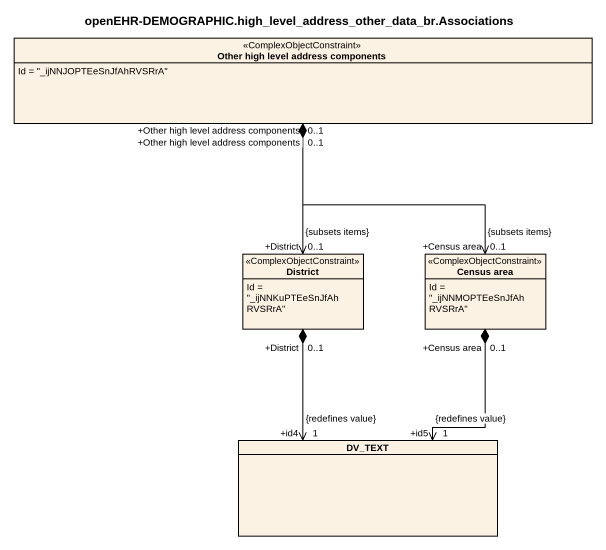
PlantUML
@startuml
title openEHR-DEMOGRAPHIC.high_level_address_other_data_br.Associations
hide circle
hide empty members
class "Other high level address components" as Other_high_level_address <<ComplexObjectConstraint>> {
  Id = "_ijNNJOPTEeSnJfAhRVSRrA"
}
class District <<ComplexObjectConstraint>> {
  Id = "_ijNNKuPTEeSnJfAhRVSRrA"
}
class "Census area" as Census_area <<ComplexObjectConstraint>> {
  Id = "_ijNNMOPTEeSnJfAhRVSRrA"
}
class DV_TEXT
Other_high_level_address "+Other high level address components\n0..1" *--> "+District\n0..1\n{subsets items}" District
Other_high_level_address "+Other high level address components\n0..1" *--> "+Census area\n0..1\n{subsets items}" Census_area
District "+District\n0..1" *--> "+id4\n1\n{redefines value}" DV_TEXT
Census_area "+Census area\n0..1" *--> "+id5\n1\n{redefines value}" DV_TEXT
@enduml
